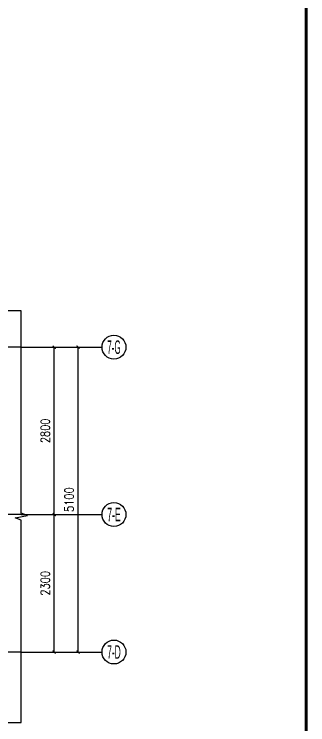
# Model space of a CAD drawing. Extents: x 718358 to 1668613, y -348838 to -159582.
# Drawn here: x 755024 to 759933, y -194977 to -183089 of the extents above; entities that cross this region are included whole.
import ezdxf
from ezdxf.enums import TextEntityAlignment as Align

# ---------------------------------------------------------------- set-up
doc = ezdxf.new("R2010")
doc.units = 0
doc.header["$LTSCALE"] = 1000
doc.linetypes.add('DOTE', pattern=[2.42, 2, -0.2, 0.02, -0.2])
for name, color, linetype in [('建-图框', 4, 'Continuous'), ('建-尺寸', 73, 'Continuous'), ('建-符号', 3, 'Continuous'), ('建-轴标', 3, 'Continuous'), ('建-轴网', 14, 'DOTE')]:
    doc.layers.add(name, color=color, linetype=linetype)
doc.styles.add('_TCH_AXIS', font='gt宽度调整.shx', dxfattribs={"bigfont": 'gt国标汉字.shx'})
doc.styles.add('DIM_FONT', font='SIMPLEX.shx', dxfattribs={"width": 0.8, "bigfont": 'GBCBIG.shx'})
doc.dimstyles.new('DIMN50', dxfattribs={"dimscale": 0.5, "dimtxt": 300, "dimasz": 100, "dimexe": 250, "dimexo": 300, "dimgap": 150, "dimtad": 1, "dimdec": 0, "dimzin": 0, "dimdsep": 46, "dimtxsty": 'DIM_FONT', "dimblk": 'ARCHTICK', "dimcen": 0.09, "dimdle": 1, "dimclrt": 7, "dimazin": 2, "dimtfac": 1, "dimtdec": 0, "dimtix": 1, "dimtmove": 2, "dimatfit": 3, "dimldrblk": 'ARCHTICK', "dimfxl": 1, "dimtolj": 1, "dimtzin": 0, "dimarcsym": 0})

# ---------------------------------------------------------------- blocks, each defined once
blk = doc.blocks.new('_ArchTick')
at = {"color": 0, "linetype": 'ByBlock', "const_width": 0.4}
blk.add_lwpolyline([(-0.5, -0.5), (0.5, 0.5)], dxfattribs=at)
blk = doc.blocks.new('*D1102')
at = {"layer": 'Defpoints', "color": 0, "transparency": 16777216}
for p in [(755718, -188660), (756092, -188660), (755718, -193760)]:
    blk.add_point(p, dxfattribs=at)
at = {"layer": '建-尺寸', "color": 0, "lineweight": -2, "transparency": 16777216}
for p, q in [((755868, -188660), (756217, -188660)), ((756092, -193761), (756092, -188660)), ((755868, -193760), (756217, -193760))]:
    blk.add_line(p, q, dxfattribs=at)
at = {"layer": '建-尺寸', "color": 0, "lineweight": -2, "transparency": 16777216, "xscale": 50, "yscale": 50, "zscale": 50}
for p, rotation in [((756092, -188660), 90), ((756092, -193760), 270)]:
    blk.add_blockref('_ArchTick', p, dxfattribs=dict(at, rotation=rotation))
at = {"layer": '建-尺寸', "color": 7, "transparency": 16777216, "insert": (755942, -191210), "char_height": 150, "attachment_point": 5, "rotation": 90, "style": 'DIM_FONT'}
blk.add_mtext('\\A1;5100', dxfattribs=at)
blk = doc.blocks.new('*D1103')
at = {"layer": 'Defpoints', "color": 0, "transparency": 16777216}
for p in [(755142, -188660), (755692, -188660), (755142, -191460)]:
    blk.add_point(p, dxfattribs=at)
at = {"layer": '建-尺寸', "color": 0, "lineweight": -2, "transparency": 16777216}
for p, q in [((755292, -188660), (755817, -188660)), ((755692, -191461), (755692, -188660)), ((755292, -191460), (755817, -191460))]:
    blk.add_line(p, q, dxfattribs=at)
at = {"layer": '建-尺寸', "color": 0, "lineweight": -2, "transparency": 16777216, "xscale": 50, "yscale": 50, "zscale": 50}
for p, rotation in [((755692, -188660), 90), ((755692, -191460), 270)]:
    blk.add_blockref('_ArchTick', p, dxfattribs=dict(at, rotation=rotation))
at = {"layer": '建-尺寸', "color": 7, "transparency": 16777216, "insert": (755542, -190060), "char_height": 150, "attachment_point": 5, "rotation": 90, "style": 'DIM_FONT'}
blk.add_mtext('\\A1;2800', dxfattribs=at)
blk = doc.blocks.new('*D1104')
at = {"layer": 'Defpoints', "color": 0, "transparency": 16777216}
for p in [(755142, -191460), (755692, -191460), (755142, -193760)]:
    blk.add_point(p, dxfattribs=at)
at = {"layer": '建-尺寸', "color": 0, "lineweight": -2, "transparency": 16777216}
for p, q in [((755292, -191460), (755817, -191460)), ((755692, -193761), (755692, -191460)), ((755292, -193760), (755817, -193760))]:
    blk.add_line(p, q, dxfattribs=at)
at = {"layer": '建-尺寸', "color": 0, "lineweight": -2, "transparency": 16777216, "xscale": 50, "yscale": 50, "zscale": 50}
for p, rotation in [((755692, -191460), 90), ((755692, -193760), 270)]:
    blk.add_blockref('_ArchTick', p, dxfattribs=dict(at, rotation=rotation))
at = {"layer": '建-尺寸', "color": 7, "transparency": 16777216, "insert": (755542, -192610), "char_height": 150, "attachment_point": 5, "rotation": 90, "style": 'DIM_FONT'}
blk.add_mtext('\\A1;2300', dxfattribs=at)

msp = doc.modelspace()

# ---------------------------------------------------------------- linework, layer by layer
at = {"layer": '建-图框', "const_width": 50}
msp.add_lwpolyline([(719608.1, -200480.7), (759908.1, -200480.7), (759908.1, -171780.7), (719608.1, -171780.7)], close=True, dxfattribs=at)
at = {"layer": '建-符号'}
for points in [[(755142.5, -188052.6), (748731.2, -188052.6), (748692.9, -188157.6), (748655.9, -187947.6), (748618.7, -188052.6), (742207.3, -188052.6)], [(755142.5, -194937.5), (755142.5, -191551.3), (755037.5, -191513.1), (755247.5, -191476.1), (755142.5, -191438.8), (755142.5, -188052.6)], [(742207.3, -194937.5), (748618.7, -194937.5), (748656.9, -194832.5), (748693.9, -195042.5), (748731.2, -194937.5), (755142.5, -194937.5)]]:
    msp.add_lwpolyline(points, dxfattribs=at)
at = {"layer": '建-轴标'}
for p, q in [((755142.2, -188660.1), (756492.2, -188660.1)), ((755142.2, -191460.1), (756492.2, -191460.1)), ((755142.2, -193760.1), (756492.2, -193760.1))]:
    msp.add_line(p, q, dxfattribs=at)
for centre in [(756692.2, -188660.1), (756692.2, -191460.1), (756692.2, -193760.1)]:
    msp.add_circle(centre, 200, dxfattribs=at)
at = {"layer": '建-轴网'}
for p, q in [((755142.5, -188660.1), (742207.3, -188660.1)), ((755142.5, -191460.1), (742207.3, -191460.1)), ((755142.5, -193760.1), (742207.3, -193760.1))]:
    msp.add_line(p, q, dxfattribs=at)

# ---------------------------------------------------------------- texts
at = {"layer": '建-轴标', "style": '_TCH_AXIS'}
for s, width, p, p2 in [('7-G', 0.344262, (756579, -188773.3), (756805.3, -188773.3)), ('7-E', 0.355932, (756579, -191573.3), (756805.3, -191573.3)), ('7-D', 0.35, (756579, -193873.3), (756805.3, -193873.3))]:
    msp.add_text(s, height=226.27, dxfattribs=dict(at, width=width)).set_placement(p, p2, align=Align.FIT)

# ---------------------------------------------------------------- dimensions: what is measured, and where the dimension line sits
at = {"layer": '建-尺寸'}
for p1, p2, distance, picture, middle in [((755142.5, -191460.1), (755142.5, -188660.1), -550, '*D1103', (755542.5, -190060.1)), ((755718.1, -193760.1), (755718.1, -188660.1), -374.3, '*D1102', (755942.5, -191210.1)), ((755142.5, -193760.1), (755142.5, -191460.1), -550, '*D1104', (755542.5, -192610.1))]:
    dim = msp.add_aligned_dim(p1=p1, p2=p2, distance=distance, dimstyle='DIMN50', dxfattribs=at)
    dim.commit()
    dim.dimension.update_dxf_attribs({"geometry": picture, "text_midpoint": middle})

doc.saveas('drawing.dxf')
